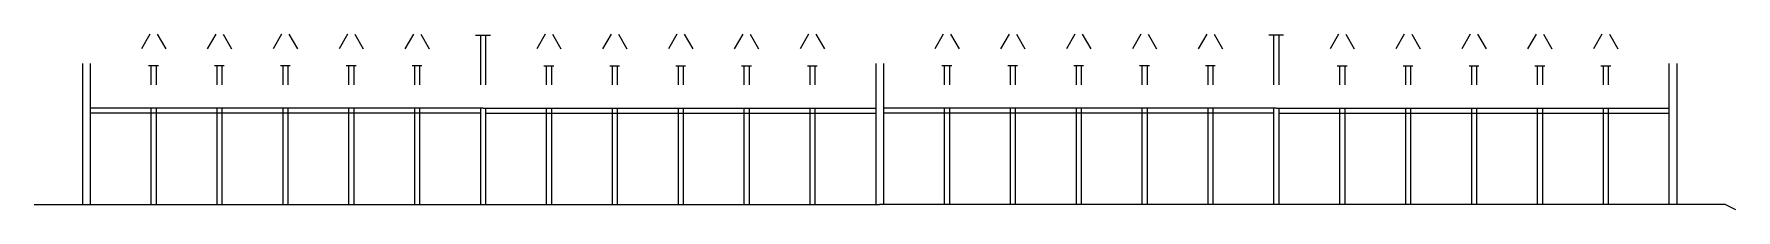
# Model space of a CAD drawing. Header units: metres. Extents: x -87 to 87, y 0 to 18.
import ezdxf

# ---------------------------------------------------------------- set-up
doc = ezdxf.new("R2010")
doc.units = ezdxf.units.M

msp = doc.modelspace()

# ---------------------------------------------------------------- linework, layer by layer
at = {"layer": 'EL-Roof', "color": 8}
for p, q in [((-86.68, 0.55, -0.16), (-0.55, 0.55, -0.16)), ((85.59, 0.55, -0.16), (-0.55, 0.55, -0.16)), ((86.68, 0, -0.16), (85.58, 0.55, -0.16))]:
    msp.add_line(p, q, dxfattribs=at)
at = {"layer": 'FP-Roof', "color": 8}
for p, q in [((-74.89, 17.91, -0.16), (-75.75, 16.42, -0.16)), ((-74.13, 17.91, -0.16), (-73.27, 16.42, -0.16)), ((-68.17, 17.91, -0.16), (-69.03, 16.42, -0.16)), ((-67.42, 17.91, -0.16), (-66.56, 16.42, -0.16)), ((-61.46, 17.91, -0.16), (-62.32, 16.42, -0.16)), ((-60.71, 17.91, -0.16), (-59.85, 16.42, -0.16)), ((-54.75, 17.91, -0.16), (-55.61, 16.42, -0.16)), ((-54, 17.91, -0.16), (-53.14, 16.42, -0.16)), ((-48.04, 17.91, -0.16), (-48.9, 16.42, -0.16)), ((-47.29, 17.91, -0.16), (-46.43, 16.42, -0.16)), ((-41.7, 17.79, -0.16), (-40.2, 17.79, -0.16)), ((-41.21, 17.79, -0.16), (-41.21, 12.74, -0.16)), ((-40.69, 17.79, -0.16), (-40.69, 12.74, -0.16)), ((-34.62, 17.91, -0.16), (-35.48, 16.42, -0.16)), ((-33.87, 17.91, -0.16), (-33.01, 16.42, -0.16)), ((-27.91, 17.91, -0.16), (-28.77, 16.42, -0.16)), ((-27.16, 17.91, -0.16), (-26.3, 16.42, -0.16)), ((-21.2, 17.91, -0.16), (-22.06, 16.42, -0.16)), ((-20.45, 17.91, -0.16), (-19.59, 16.42, -0.16)), ((-14.49, 17.91, -0.16), (-15.35, 16.42, -0.16)), ((-13.74, 17.91, -0.16), (-12.88, 16.42, -0.16)), ((-7.78, 17.91, -0.16), (-8.64, 16.42, -0.16)), ((-7.03, 17.91, -0.16), (-6.17, 16.42, -0.16)), ((5.93, 17.91, -0.16), (5.07, 16.42, -0.16)), ((6.68, 17.91, -0.16), (7.54, 16.42, -0.16)), ((12.64, 17.91, -0.16), (11.78, 16.42, -0.16)), ((13.39, 17.91, -0.16), (14.25, 16.42, -0.16)), ((19.35, 17.91, -0.16), (18.49, 16.42, -0.16)), ((20.1, 17.91, -0.16), (20.96, 16.42, -0.16)), ((26.06, 17.91, -0.16), (25.2, 16.42, -0.16)), ((26.81, 17.91, -0.16), (27.67, 16.42, -0.16)), ((32.77, 17.91, -0.16), (31.91, 16.42, -0.16)), ((33.52, 17.91, -0.16), (34.38, 16.42, -0.16)), ((40.6, 17.79, -0.16), (39.1, 17.79, -0.16)), ((39.59, 17.79, -0.16), (39.59, 12.74, -0.16)), ((40.11, 17.79, -0.16), (40.11, 12.74, -0.16)), ((46.19, 17.91, -0.16), (45.33, 16.42, -0.16)), ((46.94, 17.91, -0.16), (47.8, 16.42, -0.16)), ((52.9, 17.91, -0.16), (52.04, 16.42, -0.16)), ((53.65, 17.91, -0.16), (54.51, 16.42, -0.16)), ((59.61, 17.91, -0.16), (58.75, 16.42, -0.16)), ((60.37, 17.91, -0.16), (61.23, 16.42, -0.16)), ((66.32, 17.91, -0.16), (65.46, 16.42, -0.16)), ((67.08, 17.91, -0.16), (67.94, 16.42, -0.16)), ((73.03, 17.91, -0.16), (72.17, 16.42, -0.16)), ((73.79, 17.91, -0.16), (74.65, 16.42, -0.16)), ((-81.75, 14.91, -0.16), (-81.75, 0.55, -0.16)), ((-80.96, 14.92, -0.16), (-80.96, 0.55, -0.16)), ((-74.01, 14.68, -0.16), (-75.01, 14.68, -0.16)), ((-74.77, 14.68, -0.16), (-74.77, 12.74, -0.16)), ((-74.25, 14.68, -0.16), (-74.25, 12.74, -0.16)), ((-67.3, 14.68, -0.16), (-68.3, 14.68, -0.16)), ((-68.06, 14.68, -0.16), (-68.06, 12.74, -0.16)), ((-67.54, 14.68, -0.16), (-67.54, 12.74, -0.16)), ((-60.59, 14.68, -0.16), (-61.59, 14.68, -0.16)), ((-61.35, 14.68, -0.16), (-61.35, 12.74, -0.16)), ((-60.83, 14.68, -0.16), (-60.83, 12.74, -0.16)), ((-53.88, 14.68, -0.16), (-54.88, 14.68, -0.16)), ((-54.64, 14.68, -0.16), (-54.64, 12.74, -0.16)), ((-54.12, 14.68, -0.16), (-54.12, 12.74, -0.16)), ((-47.17, 14.68, -0.16), (-48.17, 14.68, -0.16)), ((-47.93, 14.68, -0.16), (-47.93, 12.74, -0.16)), ((-47.41, 14.68, -0.16), (-47.41, 12.74, -0.16)), ((-34.74, 14.68, -0.16), (-33.74, 14.68, -0.16)), ((-34.5, 14.68, -0.16), (-34.5, 12.74, -0.16)), ((-33.98, 14.68, -0.16), (-33.98, 12.74, -0.16)), ((-28.03, 14.68, -0.16), (-27.03, 14.68, -0.16)), ((-27.79, 14.68, -0.16), (-27.79, 12.74, -0.16)), ((-27.27, 14.68, -0.16), (-27.27, 12.74, -0.16)), ((-21.32, 14.68, -0.16), (-20.32, 14.68, -0.16)), ((-21.08, 14.68, -0.16), (-21.08, 12.74, -0.16)), ((-20.56, 14.68, -0.16), (-20.56, 12.74, -0.16)), ((-14.61, 14.68, -0.16), (-13.61, 14.68, -0.16)), ((-14.37, 14.68, -0.16), (-14.37, 12.74, -0.16)), ((-13.85, 14.68, -0.16), (-13.85, 12.74, -0.16)), ((-7.9, 14.68, -0.16), (-6.9, 14.68, -0.16)), ((-7.66, 14.68, -0.16), (-7.66, 12.74, -0.16)), ((-7.14, 14.68, -0.16), (-7.14, 12.74, -0.16)), ((-0.95, 14.92, -0.16), (-0.95, 0.55, -0.16)), ((-0.16, 14.91, -0.16), (-0.16, 0.55, -0.16)), ((6.8, 14.68, -0.16), (5.8, 14.68, -0.16)), ((6.04, 14.68, -0.16), (6.04, 12.74, -0.16)), ((6.56, 14.68, -0.16), (6.56, 12.74, -0.16)), ((13.51, 14.68, -0.16), (12.51, 14.68, -0.16)), ((12.75, 14.68, -0.16), (12.75, 12.74, -0.16)), ((13.27, 14.68, -0.16), (13.27, 12.74, -0.16)), ((20.22, 14.68, -0.16), (19.22, 14.68, -0.16)), ((19.46, 14.68, -0.16), (19.46, 12.74, -0.16)), ((19.98, 14.68, -0.16), (19.98, 12.74, -0.16)), ((26.93, 14.68, -0.16), (25.93, 14.68, -0.16)), ((26.17, 14.68, -0.16), (26.17, 12.74, -0.16)), ((26.69, 14.68, -0.16), (26.69, 12.74, -0.16)), ((33.64, 14.68, -0.16), (32.64, 14.68, -0.16)), ((32.88, 14.68, -0.16), (32.88, 12.74, -0.16)), ((33.4, 14.68, -0.16), (33.4, 12.74, -0.16)), ((46.07, 14.68, -0.16), (47.07, 14.68, -0.16)), ((46.31, 14.68, -0.16), (46.31, 12.74, -0.16)), ((46.83, 14.68, -0.16), (46.83, 12.74, -0.16)), ((52.78, 14.68, -0.16), (53.78, 14.68, -0.16)), ((53.02, 14.68, -0.16), (53.02, 12.74, -0.16)), ((53.54, 14.68, -0.16), (53.54, 12.74, -0.16)), ((59.49, 14.68, -0.16), (60.49, 14.68, -0.16)), ((59.73, 14.68, -0.16), (59.73, 12.74, -0.16)), ((60.25, 14.68, -0.16), (60.25, 12.74, -0.16)), ((66.2, 14.68, -0.16), (67.2, 14.68, -0.16)), ((66.44, 14.68, -0.16), (66.44, 12.74, -0.16)), ((66.97, 14.68, -0.16), (66.97, 12.74, -0.16)), ((72.91, 14.68, -0.16), (73.92, 14.68, -0.16)), ((73.15, 14.68, -0.16), (73.15, 12.74, -0.16)), ((73.68, 14.68, -0.16), (73.68, 12.74, -0.16)), ((79.86, 14.92, -0.16), (79.86, 0.55, -0.16)), ((80.65, 14.91, -0.16), (80.65, 0.55, -0.16)), ((-40.97, 10.37, -0.16), (-80.96, 10.37, -0.16)), ((-60.49, 10.37, -0.16), (-80.96, 10.37, -0.16)), ((-41.21, 9.84, -0.16), (-80.96, 9.84, -0.16)), ((-74.77, 10.36, -0.16), (-74.77, 0.55, -0.16)), ((-74.25, 10.36, -0.16), (-74.25, 0.55, -0.16)), ((-68.06, 10.36, -0.16), (-68.06, 0.55, -0.16)), ((-67.54, 10.36, -0.16), (-67.54, 0.55, -0.16)), ((-61.35, 10.36, -0.16), (-61.35, 0.55, -0.16)), ((-60.83, 10.36, -0.16), (-60.83, 0.55, -0.16)), ((-54.64, 10.36, -0.16), (-54.64, 0.55, -0.16)), ((-54.12, 10.36, -0.16), (-54.12, 0.55, -0.16)), ((-47.93, 10.36, -0.16), (-47.93, 0.55, -0.16)), ((-47.41, 10.36, -0.16), (-47.41, 0.55, -0.16)), ((-41.21, 10.36, -0.16), (-41.21, 0.55, -0.16)), ((-40.94, 10.37, -0.16), (-0.93, 10.37, -0.16)), ((-40.69, 10.36, -0.16), (-40.69, 0.55, -0.16)), ((-40.69, 9.84, -0.16), (-0.93, 9.84, -0.16)), ((-34.5, 10.36, -0.16), (-34.5, 0.55, -0.16)), ((-33.98, 10.36, -0.16), (-33.98, 0.55, -0.16)), ((-27.79, 10.36, -0.16), (-27.79, 0.55, -0.16)), ((-27.27, 10.36, -0.16), (-27.27, 0.55, -0.16)), ((-21.08, 10.36, -0.16), (-21.08, 0.55, -0.16)), ((-20.56, 10.36, -0.16), (-20.56, 0.55, -0.16)), ((-14.37, 10.36, -0.16), (-14.37, 0.55, -0.16)), ((-13.85, 10.36, -0.16), (-13.85, 0.55, -0.16)), ((-7.66, 10.36, -0.16), (-7.66, 0.55, -0.16)), ((-7.14, 10.36, -0.16), (-7.14, 0.55, -0.16)), ((39.84, 10.37, -0.16), (-0.16, 10.37, -0.16)), ((39.59, 9.84, -0.16), (-0.16, 9.84, -0.16)), ((6.04, 10.36, -0.16), (6.04, 0.55, -0.16)), ((6.56, 10.36, -0.16), (6.56, 0.55, -0.16)), ((12.75, 10.36, -0.16), (12.75, 0.55, -0.16)), ((13.27, 10.36, -0.16), (13.27, 0.55, -0.16)), ((19.46, 10.36, -0.16), (19.46, 0.55, -0.16)), ((19.98, 10.36, -0.16), (19.98, 0.55, -0.16)), ((26.17, 10.36, -0.16), (26.17, 0.55, -0.16)), ((26.69, 10.36, -0.16), (26.69, 0.55, -0.16)), ((32.88, 10.36, -0.16), (32.88, 0.55, -0.16)), ((33.4, 10.36, -0.16), (33.4, 0.55, -0.16)), ((39.59, 10.36, -0.16), (39.59, 0.55, -0.16)), ((39.87, 10.37, -0.16), (79.86, 10.37, -0.16)), ((40.11, 10.36, -0.16), (40.11, 0.55, -0.16)), ((40.11, 9.84, -0.16), (79.86, 9.84, -0.16)), ((46.31, 10.36, -0.16), (46.31, 0.55, -0.16)), ((46.83, 10.36, -0.16), (46.83, 0.55, -0.16)), ((53.02, 10.36, -0.16), (53.02, 0.55, -0.16)), ((53.54, 10.36, -0.16), (53.54, 0.55, -0.16)), ((59.39, 10.37, -0.16), (79.86, 10.37, -0.16)), ((59.73, 10.36, -0.16), (59.73, 0.55, -0.16)), ((60.25, 10.36, -0.16), (60.25, 0.55, -0.16)), ((66.44, 10.36, -0.16), (66.44, 0.55, -0.16)), ((66.97, 10.36, -0.16), (66.97, 0.55, -0.16)), ((73.15, 10.36, -0.16), (73.15, 0.55, -0.16)), ((73.68, 10.36, -0.16), (73.68, 0.55, -0.16))]:
    msp.add_line(p, q, dxfattribs=at)

doc.saveas('drawing.dxf')
